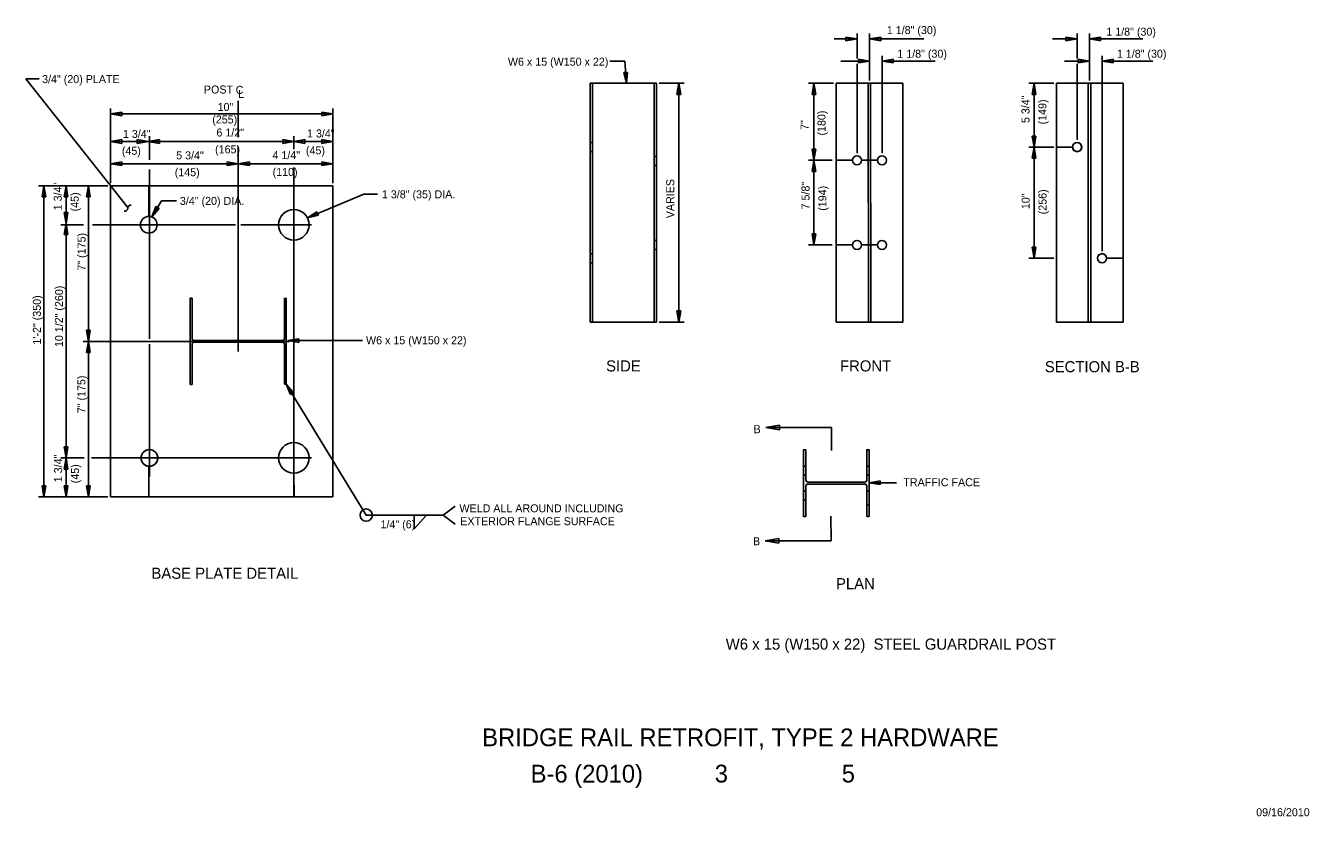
# Model space of a CAD drawing. Extents: x 2 to 16.5, y 0.2 to 9.1.
import ezdxf

# ---------------------------------------------------------------- set-up
doc = ezdxf.new("R2010")
doc.units = 0
for name, color, linetype in [('SD_P_Center Lines', 7, 'Continuous'), ('SD_P_Dimension Lines', 7, 'Continuous'), ('SD_P_Dimension Text', 7, 'Continuous'), ('SD_P_Frame', 7, 'Continuous'), ('SD_P_Prop Hidden Lines', 7, 'Continuous'), ('SD_P_Prop Object Lines', 7, 'Continuous'), ('SD_P_Shading', 7, 'Continuous'), ('SD_P_Subtitles', 7, 'Continuous'), ('SD_X_Exist Object Lines', 7, 'Continuous')]:
    doc.layers.add(name, color=color, linetype=linetype)

msp = doc.modelspace()

# ---------------------------------------------------------------- linework, layer by layer
at = {"layer": 'SD_P_Center Lines'}
for p, q in [((4.417, 8.285), (4.417, 7.877)), ((3.417, 7.888), (3.417, 7.62)), ((5.042, 7.888), (5.042, 7.742)), ((4.417, 7.771), (4.417, 5.464)), ((3.417, 7.511), (3.417, 5.608)), ((5.042, 7.534), (5.042, 4.056)), ((2.42, 6.89), (2.676, 6.89)), ((2.775, 6.89), (4.387, 6.89)), ((4.447, 6.89), (5.24, 6.89)), ((2.67, 5.578), (4.993, 5.578)), ((3.417, 5.548), (3.417, 4.056)), ((2.42, 4.265), (2.684, 4.265)), ((2.767, 4.265), (5.24, 4.265)), ((4.447, 4.266), (5.24, 4.266))]:
    msp.add_line(p, q, dxfattribs=at)
at = {"layer": 'SD_P_Dimension Lines'}
for p, q in [((11.119, 8.983), (11.378, 8.983)), ((11.378, 8.983), (11.253, 9.004)), ((11.253, 9.004), (11.253, 8.962)), ((11.253, 8.962), (11.378, 8.983)), ((11.378, 8.763), (11.378, 9.043)), ((11.519, 8.513), (11.519, 9.043)), ((11.644, 9.004), (11.519, 8.983)), ((11.519, 8.983), (12.129, 8.983)), ((11.519, 8.983), (11.644, 8.962)), ((11.644, 8.962), (11.644, 9.004)), ((13.578, 8.983), (13.853, 8.983)), ((13.853, 8.983), (13.728, 9.004)), ((13.728, 9.004), (13.728, 8.962)), ((13.728, 8.962), (13.853, 8.983)), ((13.853, 9.043), (13.853, 8.763)), ((13.992, 9.043), (13.992, 8.513)), ((14.117, 9.004), (13.992, 8.983)), ((13.992, 8.983), (14.594, 8.983)), ((13.992, 8.983), (14.117, 8.962)), ((14.117, 8.962), (14.117, 9.004)), ((8.595, 8.733), (8.765, 8.733)), ((8.765, 8.733), (8.785, 8.48)), ((11.195, 8.733), (11.519, 8.733)), ((11.378, 7.697), (11.378, 8.703)), ((11.519, 8.733), (11.394, 8.754)), ((11.394, 8.754), (11.394, 8.712)), ((11.394, 8.712), (11.519, 8.733)), ((11.659, 7.697), (11.659, 8.793)), ((11.784, 8.754), (11.659, 8.733)), ((11.659, 8.733), (12.258, 8.733)), ((11.659, 8.733), (11.784, 8.712)), ((11.784, 8.712), (11.784, 8.754)), ((13.71, 8.733), (13.992, 8.733)), ((13.853, 8.703), (13.853, 7.845)), ((13.992, 8.733), (13.867, 8.754)), ((13.867, 8.754), (13.867, 8.712)), ((13.867, 8.712), (13.992, 8.733)), ((14.135, 8.793), (14.135, 6.594)), ((14.26, 8.754), (14.135, 8.733)), ((14.135, 8.733), (14.705, 8.733)), ((14.135, 8.733), (14.26, 8.712)), ((14.26, 8.712), (14.26, 8.754)), ((2.025, 8.532), (2.175, 8.532)), ((2.025, 8.532), (3.175, 7.086)), ((8.796, 8.606), (8.754, 8.603)), ((8.754, 8.603), (8.785, 8.48)), ((8.785, 8.48), (8.796, 8.606)), ((9.433, 8.483), (9.153, 8.483)), ((9.373, 8.483), (9.352, 8.358)), ((9.373, 5.795), (9.373, 8.483)), ((9.394, 8.358), (9.373, 8.483)), ((11.113, 8.483), (10.833, 8.483)), ((10.893, 8.483), (10.872, 8.358)), ((10.893, 7.616), (10.893, 8.483)), ((10.914, 8.358), (10.893, 8.483)), ((13.59, 8.483), (13.31, 8.483)), ((13.37, 8.483), (13.349, 8.358)), ((13.37, 7.764), (13.37, 8.483)), ((13.391, 8.358), (13.37, 8.483)), ((9.352, 8.358), (9.394, 8.358)), ((10.872, 8.358), (10.914, 8.358)), ((13.349, 8.358), (13.391, 8.358)), ((2.98, 7.358), (2.98, 8.198)), ((3.105, 8.159), (2.98, 8.138)), ((2.98, 8.138), (5.48, 8.138)), ((2.98, 8.138), (3.105, 8.117)), ((3.105, 8.117), (3.105, 8.159)), ((5.48, 8.138), (5.355, 8.159)), ((5.355, 8.159), (5.355, 8.117)), ((5.355, 8.117), (5.48, 8.138)), ((5.48, 7.358), (5.48, 8.198)), ((3.105, 7.849), (2.98, 7.828)), ((2.98, 7.828), (3.417, 7.828)), ((2.98, 7.828), (3.105, 7.807)), ((3.105, 7.807), (3.105, 7.849)), ((3.404, 7.828), (3.279, 7.849)), ((3.279, 7.849), (3.279, 7.807)), ((3.279, 7.807), (3.404, 7.828)), ((3.529, 7.849), (3.404, 7.828)), ((3.404, 7.828), (5.042, 7.828)), ((3.404, 7.828), (3.529, 7.807)), ((3.529, 7.807), (3.529, 7.849)), ((5.042, 7.828), (4.917, 7.849)), ((4.917, 7.849), (4.917, 7.807)), ((4.917, 7.807), (5.042, 7.828)), ((5.167, 7.849), (5.042, 7.828)), ((5.042, 7.828), (5.48, 7.828)), ((5.042, 7.828), (5.167, 7.807)), ((5.167, 7.807), (5.167, 7.849)), ((5.48, 7.828), (5.355, 7.849)), ((5.355, 7.849), (5.355, 7.807)), ((5.355, 7.807), (5.48, 7.828)), ((13.349, 7.889), (13.37, 7.764)), ((13.391, 7.889), (13.349, 7.889)), ((13.37, 7.764), (13.391, 7.889)), ((10.872, 7.741), (10.893, 7.616)), ((10.914, 7.741), (10.872, 7.741)), ((10.893, 7.616), (10.914, 7.741)), ((13.59, 7.764), (13.31, 7.764)), ((13.37, 7.764), (13.349, 7.639)), ((13.37, 6.514), (13.37, 7.764)), ((13.391, 7.639), (13.37, 7.764)), ((3.105, 7.599), (2.98, 7.578)), ((2.98, 7.578), (4.417, 7.578)), ((2.98, 7.578), (3.105, 7.557)), ((3.105, 7.557), (3.105, 7.599)), ((4.417, 7.578), (4.292, 7.599)), ((4.292, 7.599), (4.292, 7.557)), ((4.292, 7.557), (4.417, 7.578)), ((4.542, 7.599), (4.417, 7.578)), ((4.417, 7.578), (5.48, 7.578)), ((4.417, 7.578), (4.542, 7.557)), ((4.542, 7.557), (4.542, 7.599)), ((5.48, 7.578), (5.355, 7.599)), ((5.355, 7.599), (5.355, 7.557)), ((5.355, 7.557), (5.48, 7.578)), ((11.098, 7.616), (10.833, 7.616)), ((10.893, 7.616), (10.872, 7.491)), ((10.893, 6.663), (10.893, 7.616)), ((10.914, 7.491), (10.893, 7.616)), ((13.349, 7.639), (13.391, 7.639)), ((10.872, 7.491), (10.914, 7.491)), ((2.95, 7.328), (2.17, 7.328)), ((2.23, 7.328), (2.209, 7.203)), ((2.23, 7.328), (2.23, 3.828)), ((2.251, 7.203), (2.23, 7.328)), ((2.48, 7.328), (2.459, 7.203)), ((2.48, 7.328), (2.48, 6.89)), ((2.501, 7.203), (2.48, 7.328)), ((2.73, 7.328), (2.709, 7.203)), ((2.73, 7.328), (2.73, 5.578)), ((2.751, 7.203), (2.73, 7.328)), ((5.195, 6.969), (5.83, 7.234)), ((5.83, 7.234), (5.983, 7.234)), ((2.209, 7.203), (2.251, 7.203)), ((2.459, 7.203), (2.501, 7.203)), ((2.709, 7.203), (2.751, 7.203)), ((3.553, 7.158), (3.444, 6.978)), ((3.491, 7.096), (3.444, 6.978)), ((3.527, 7.074), (3.491, 7.096)), ((3.553, 7.158), (3.722, 7.158)), ((2.459, 7.029), (2.48, 6.904)), ((2.501, 7.029), (2.459, 7.029)), ((2.48, 6.904), (2.501, 7.029)), ((3.444, 6.978), (3.527, 7.074)), ((5.302, 7.037), (5.195, 6.969)), ((5.195, 6.969), (5.318, 6.998)), ((5.318, 6.998), (5.302, 7.037)), ((2.48, 6.904), (2.459, 6.779)), ((2.48, 6.904), (2.48, 4.265)), ((2.501, 6.779), (2.48, 6.904)), ((10.872, 6.788), (10.893, 6.663)), ((10.914, 6.788), (10.872, 6.788)), ((10.893, 6.663), (10.914, 6.788)), ((2.459, 6.779), (2.501, 6.779)), ((11.098, 6.663), (10.833, 6.663)), ((13.59, 6.514), (13.31, 6.514)), ((13.349, 6.639), (13.37, 6.514)), ((13.391, 6.639), (13.349, 6.639)), ((13.37, 6.514), (13.391, 6.639)), ((9.433, 5.795), (9.153, 5.795)), ((9.352, 5.92), (9.373, 5.795)), ((9.394, 5.92), (9.352, 5.92)), ((9.373, 5.795), (9.394, 5.92)), ((2.709, 5.703), (2.73, 5.578)), ((2.751, 5.703), (2.709, 5.703)), ((2.73, 5.578), (2.751, 5.703)), ((2.73, 5.578), (2.709, 5.453)), ((2.73, 5.578), (2.73, 3.828)), ((2.751, 5.453), (2.73, 5.578)), ((5.098, 5.607), (4.973, 5.586)), ((4.973, 5.586), (5.815, 5.586)), ((4.973, 5.586), (5.098, 5.565)), ((5.098, 5.565), (5.098, 5.607)), ((2.709, 5.453), (2.751, 5.453)), ((4.956, 5.096), (5.856, 3.622)), ((5.039, 5), (4.956, 5.096)), ((4.956, 5.096), (5.003, 4.978)), ((5.003, 4.978), (5.039, 5)), ((10.506, 4.634), (10.35, 4.608)), ((10.506, 4.582), (10.506, 4.634)), ((11.089, 4.608), (10.35, 4.608)), ((10.35, 4.608), (10.506, 4.582)), ((11.09, 4.349), (11.089, 4.608)), ((2.459, 4.39), (2.48, 4.265)), ((2.501, 4.39), (2.459, 4.39)), ((2.48, 4.265), (2.501, 4.39)), ((2.48, 4.265), (2.459, 4.14)), ((2.48, 4.265), (2.48, 3.828)), ((2.501, 4.14), (2.48, 4.265)), ((2.459, 4.14), (2.501, 4.14)), ((2.209, 3.953), (2.23, 3.828)), ((2.251, 3.953), (2.209, 3.953)), ((2.23, 3.828), (2.251, 3.953)), ((2.459, 3.953), (2.48, 3.828)), ((2.501, 3.953), (2.459, 3.953)), ((2.48, 3.828), (2.501, 3.953)), ((2.709, 3.953), (2.73, 3.828)), ((2.751, 3.953), (2.709, 3.953)), ((2.73, 3.828), (2.751, 3.953)), ((11.639, 4.007), (11.514, 3.986)), ((11.514, 3.986), (11.82, 3.986)), ((11.514, 3.986), (11.639, 3.965)), ((11.639, 3.965), (11.639, 4.007)), ((2.95, 3.828), (2.17, 3.828)), ((5.856, 3.622), (6.722, 3.622)), ((6.394, 3.622), (6.394, 3.467)), ((6.394, 3.467), (6.534, 3.622)), ((6.722, 3.622), (6.858, 3.724)), ((6.722, 3.622), (6.858, 3.519)), ((11.085, 3.331), (11.084, 3.609)), ((10.499, 3.357), (10.343, 3.331)), ((11.085, 3.331), (10.343, 3.331)), ((10.343, 3.331), (10.499, 3.305)), ((10.499, 3.305), (10.499, 3.357))]:
    msp.add_line(p, q, dxfattribs=at)
msp.add_circle((5.856, 3.622), 0.0689, dxfattribs=at)
for centre, start, end in [((3.138, 7.079), 264.3307, 356.4926), ((3.209, 7.076), 86.7309, 178.8928)]:
    msp.add_arc(centre, 0.0354, start, end, dxfattribs=at)
at = {"layer": 'SD_P_Prop Hidden Lines'}
for p, q in [((11.505, 5.795), (11.502, 8.483)), ((11.534, 5.795), (11.531, 8.483))]:
    msp.add_line(p, q, dxfattribs=at)
at = {"layer": 'SD_P_Prop Object Lines'}
for p, q in [((13.979, 8.483), (13.979, 5.795)), ((14.008, 8.483), (14.008, 5.795)), ((2.98, 7.328), (5.48, 7.328)), ((2.98, 3.828), (2.98, 7.328)), ((5.48, 3.828), (5.48, 7.328)), ((4.936, 6.066), (4.936, 5.608)), ((4.956, 6.066), (4.956, 5.581)), ((3.877, 6.063), (3.877, 5.578)), ((3.877, 6.063), (3.897, 6.063)), ((3.897, 6.063), (3.897, 5.608)), ((3.877, 5.578), (3.877, 5.093)), ((3.897, 5.548), (3.897, 5.093)), ((3.917, 5.588), (4.916, 5.588)), ((3.917, 5.568), (4.916, 5.568)), ((4.936, 5.548), (4.936, 5.096)), ((4.956, 5.581), (4.956, 5.096)), ((3.877, 5.093), (3.897, 5.093)), ((4.936, 5.096), (4.956, 5.096)), ((2.98, 3.828), (5.48, 3.828))]:
    msp.add_line(p, q, dxfattribs=at)
for centre, radius in [((13.854, 7.764), 0.0508), ((11.377, 7.616), 0.0508), ((11.658, 7.616), 0.0508), ((3.41, 6.89), 0.0938), ((5.042, 6.89), 0.172), ((11.378, 6.663), 0.0508), ((11.659, 6.663), 0.0508), ((14.135, 6.513), 0.0508), ((3.417, 4.265), 0.0938), ((5.042, 4.266), 0.172)]:
    msp.add_circle(centre, radius, dxfattribs=at)
for centre, start, end in [((3.917, 5.608), 180, 270), ((3.917, 5.548), 90, 180), ((4.916, 5.608), 270, 360), ((4.916, 5.548), 0, 90)]:
    msp.add_arc(centre, 0.02, start, end, dxfattribs=at)
at = {"layer": 'SD_P_Shading'}
for p, q in [((8.401, 5.795), (8.401, 8.483)), ((8.401, 8.483), (9.097, 8.483)), ((9.097, 8.483), (9.097, 5.795)), ((11.143, 8.483), (11.893, 8.483)), ((11.143, 7.617), (11.143, 8.483)), ((11.893, 8.483), (11.893, 7.617)), ((13.62, 8.483), (14.37, 8.483)), ((13.62, 7.765), (13.62, 8.483)), ((13.979, 5.795), (13.979, 8.483)), ((13.979, 8.483), (14.008, 8.483)), ((14.008, 8.483), (14.008, 5.795)), ((14.37, 8.483), (14.37, 6.514)), ((13.803, 7.765), (13.62, 7.765)), ((13.62, 5.795), (13.62, 7.764)), ((13.62, 7.764), (13.803, 7.764)), ((11.143, 7.617), (11.326, 7.617)), ((11.143, 6.664), (11.143, 7.616)), ((11.326, 7.616), (11.143, 7.616)), ((11.428, 7.617), (11.607, 7.617)), ((11.607, 7.616), (11.428, 7.616)), ((11.893, 7.617), (11.893, 6.664)), ((2.98, 7.328), (3.41, 7.328)), ((2.98, 3.828), (2.98, 7.328)), ((3.41, 7.328), (3.41, 6.984)), ((3.411, 6.984), (3.411, 7.328)), ((3.411, 7.328), (5.043, 7.328)), ((5.043, 7.328), (5.042, 7.062)), ((5.042, 7.062), (5.043, 7.328)), ((5.043, 7.328), (5.48, 7.328)), ((5.48, 7.328), (5.48, 3.828)), ((11.143, 6.664), (11.327, 6.664)), ((11.143, 5.795), (11.143, 6.663)), ((11.327, 6.663), (11.143, 6.663)), ((11.429, 6.664), (11.608, 6.664)), ((11.608, 6.663), (11.429, 6.663)), ((11.893, 6.664), (11.893, 5.795)), ((14.37, 6.514), (14.186, 6.514)), ((14.186, 6.513), (14.37, 6.513)), ((14.37, 6.513), (14.37, 5.795)), ((9.097, 5.795), (8.401, 5.795)), ((11.893, 5.795), (11.143, 5.795)), ((14.37, 5.795), (13.62, 5.795)), ((14.008, 5.795), (13.979, 5.795)), ((3.41, 3.828), (3.41, 4.171)), ((3.411, 4.171), (3.411, 3.828)), ((5.042, 4.094), (5.043, 3.828)), ((5.044, 3.828), (5.043, 4.094)), ((3.41, 3.828), (2.98, 3.828)), ((5.043, 3.828), (3.411, 3.828)), ((5.48, 3.828), (5.044, 3.828))]:
    msp.add_line(p, q, dxfattribs=at)
msp.add_lwpolyline([(10.803, 4.358), (10.803, 4.018), (10.805, 4.01), (10.81, 4.001), (10.817, 3.996), (10.828, 3.993), (11.462, 3.994), (11.473, 3.996), (11.483, 4.004), (11.487, 4.013), (11.487, 4.019), (11.487, 4.358), (11.514, 4.358), (11.514, 3.608), (11.487, 3.608), (11.487, 3.947), (11.486, 3.957), (11.48, 3.965), (11.474, 3.97), (11.467, 3.972), (11.462, 3.972), (10.828, 3.971), (10.818, 3.97), (10.81, 3.964), (10.806, 3.957), (10.803, 3.946), (10.803, 3.607), (10.776, 3.607), (10.776, 4.358)], close=True, dxfattribs=at)
for centre, radius, start, end in [((13.854, 7.765), 0.051, 181.1235, 180), ((11.377, 7.617), 0.051, 0, 180), ((11.658, 7.617), 0.051, 0, 180), ((11.377, 7.617), 0.051, 181.1235, 358.8765), ((11.658, 7.617), 0.051, 181.1235, 358.8765), ((3.41, 6.89), 0.094, 90, 89.3905), ((5.042, 6.89), 0.172, 90, 89.9988), ((11.378, 6.664), 0.051, 0, 180), ((11.378, 6.664), 0.051, 181.1235, 358.8765), ((11.659, 6.664), 0.051, 0, 180), ((11.659, 6.664), 0.051, 181.1235, 358.8765), ((14.135, 6.514), 0.051, 0, 358.8765), ((3.417, 4.265), 0.094, 266.3403, 265.7293), ((5.042, 4.266), 0.172, 270.3331, 270)]:
    msp.add_arc(centre, radius, start, end, dxfattribs=at)
at = {"layer": 'SD_X_Exist Object Lines'}
for p, q in [((8.374, 8.483), (8.374, 5.795)), ((9.123, 8.483), (8.374, 8.483)), ((8.401, 8.483), (8.401, 5.795)), ((9.097, 8.483), (9.097, 5.795)), ((9.123, 8.483), (9.123, 5.795)), ((11.143, 8.483), (11.143, 5.795)), ((11.893, 8.483), (11.143, 8.483)), ((11.893, 8.483), (11.893, 5.795)), ((13.62, 8.483), (13.62, 5.795)), ((14.37, 8.483), (13.62, 8.483)), ((14.37, 8.483), (14.37, 5.795)), ((8.401, 7.815), (8.374, 7.815)), ((8.401, 7.714), (8.374, 7.714)), ((9.123, 7.659), (9.097, 7.659)), ((9.123, 7.557), (9.097, 7.557)), ((9.123, 6.714), (9.097, 6.714)), ((8.401, 6.564), (8.374, 6.564)), ((9.123, 6.613), (9.097, 6.613)), ((8.401, 6.463), (8.374, 6.463)), ((9.123, 5.795), (8.374, 5.795)), ((11.893, 5.795), (11.143, 5.795)), ((14.37, 5.795), (13.62, 5.795)), ((14.249, 5.795), (13.749, 5.795)), ((10.776, 3.607), (10.776, 4.358)), ((10.803, 4.358), (10.776, 4.358)), ((10.803, 4.018), (10.803, 4.358)), ((11.514, 4.358), (11.487, 4.358)), ((11.487, 4.019), (11.487, 4.358)), ((11.514, 3.608), (11.514, 4.358)), ((10.776, 4.174), (10.803, 4.174)), ((10.776, 4.072), (10.803, 4.072)), ((11.487, 4.174), (11.514, 4.174)), ((11.487, 4.072), (11.514, 4.072)), ((10.803, 3.607), (10.803, 3.946)), ((11.462, 3.994), (10.828, 3.993)), ((11.462, 3.972), (10.828, 3.971)), ((11.487, 3.608), (11.487, 3.947)), ((10.776, 3.893), (10.803, 3.893)), ((10.776, 3.791), (10.803, 3.791)), ((11.487, 3.893), (11.514, 3.893)), ((11.514, 3.733), (11.487, 3.733)), ((10.803, 3.607), (10.776, 3.607)), ((11.487, 3.608), (11.514, 3.608))]:
    msp.add_line(p, q, dxfattribs=at)
for centre, start, end in [((10.828, 4.018), 180, 270), ((10.828, 3.947), 90.0254, 180), ((11.462, 4.019), 270.0211, 0), ((11.462, 3.948), 0, 90.0253)]:
    msp.add_arc(centre, 0.025, start, end, dxfattribs=at)

# ---------------------------------------------------------------- texts
at = {"layer": 'SD_P_Dimension Text'}
for s, p in [('1 1/8" (30)', (11.713, 9.037)), ('1 1/8" (30)', (14.182, 9.019)), ('1 1/8" (30)', (11.831, 8.771)), ('1 1/8" (30)', (14.301, 8.771)), ('W6 x 15 (W150 x 22)', (7.45, 8.681)), ('3/4" (20) PLATE', (2.21, 8.485)), ('POST', (4.03, 8.368)), ('C', (4.388, 8.364)), ('L', (4.416, 8.319)), ('10"', (4.184, 8.171)), ('(255)', (4.124, 8.031)), ('1 3/4"', (3.119, 7.868)), ('6 1/2"', (4.171, 7.884)), ('1 3/4"', (5.19, 7.873)), ('(45)', (3.107, 7.678)), ('5 3/4"', (3.718, 7.627)), ('(165)', (4.156, 7.694)), ('4 1/4"', (4.802, 7.63)), ('(45)', (5.178, 7.683)), ('(145)', (3.702, 7.437)), ('(110)', (4.803, 7.44)), ('1 3/8" (35) DIA.', (6.033, 7.188)), ('3/4" (20) DIA.', (3.76, 7.114)), ('W6 x 15 (W150 x 22)', (5.854, 5.545)), ('B', (10.214, 4.544)), ('TRAFFIC FACE', (11.899, 3.947)), ('WELD ALL AROUND INCLUDING', (6.905, 3.653)), ('1/4" (6)', (6.017, 3.473)), ('EXTERIOR FLANGE SURFACE', (6.914, 3.508)), ('B', (10.207, 3.282))]:
    msp.add_text(s, height=0.09, dxfattribs=at).set_placement(p)
for s, p in [('5 3/4"', (13.318, 8.035)), ('(149)', (13.508, 8.02)), ('(180)', (11.023, 7.895)), ('7"', (10.833, 7.958)), ('VARIES', (9.321, 6.964)), ('7 5/8"', (10.843, 7.063)), ('1 3/4"', (2.431, 7.053)), ('(45)', (2.621, 7.041)), ('(194)', (11.033, 7.048)), ('10"', (13.32, 7.066)), ('(256)', (13.51, 7.008)), ('7" (175)', (2.699, 6.374)), ('1\'-2" (350)', (2.196, 5.542)), ('10 1/2" (260)', (2.445, 5.513)), ('7" (175)', (2.697, 4.769)), ('1 3/4"', (2.435, 3.992)), ('(45)', (2.625, 3.98))]:
    msp.add_text(s, height=0.09, rotation=90, dxfattribs=at).set_placement(p)
at = {"layer": 'SD_P_Frame'}
for s, height, p in [('BRIDGE RAIL RETROFIT, TYPE 2 HARDWARE', 0.2, (7.161, 1.02)), ('B-6 (2010)', 0.2, (7.706, 0.611)), ('3', 0.2, (9.777, 0.612)), ('5', 0.2, (11.206, 0.612)), ('09/16/2010', 0.09, (15.868, 0.232))]:
    msp.add_text(s, height=height, dxfattribs=at).set_placement(p)
at = {"layer": 'SD_P_Subtitles'}
for s, p in [('SIDE', (8.555, 5.239)), ('FRONT', (11.186, 5.239)), ('SECTION B-B', (13.49, 5.23)), ('BASE PLATE DETAIL', (3.44, 2.905)), ('PLAN', (11.141, 2.788)), ('W6 x 15 (W150 x 22)  STEEL GUARDRAIL POST', (9.901, 2.107))]:
    msp.add_text(s, height=0.125, dxfattribs=at).set_placement(p)

doc.saveas('drawing.dxf')
